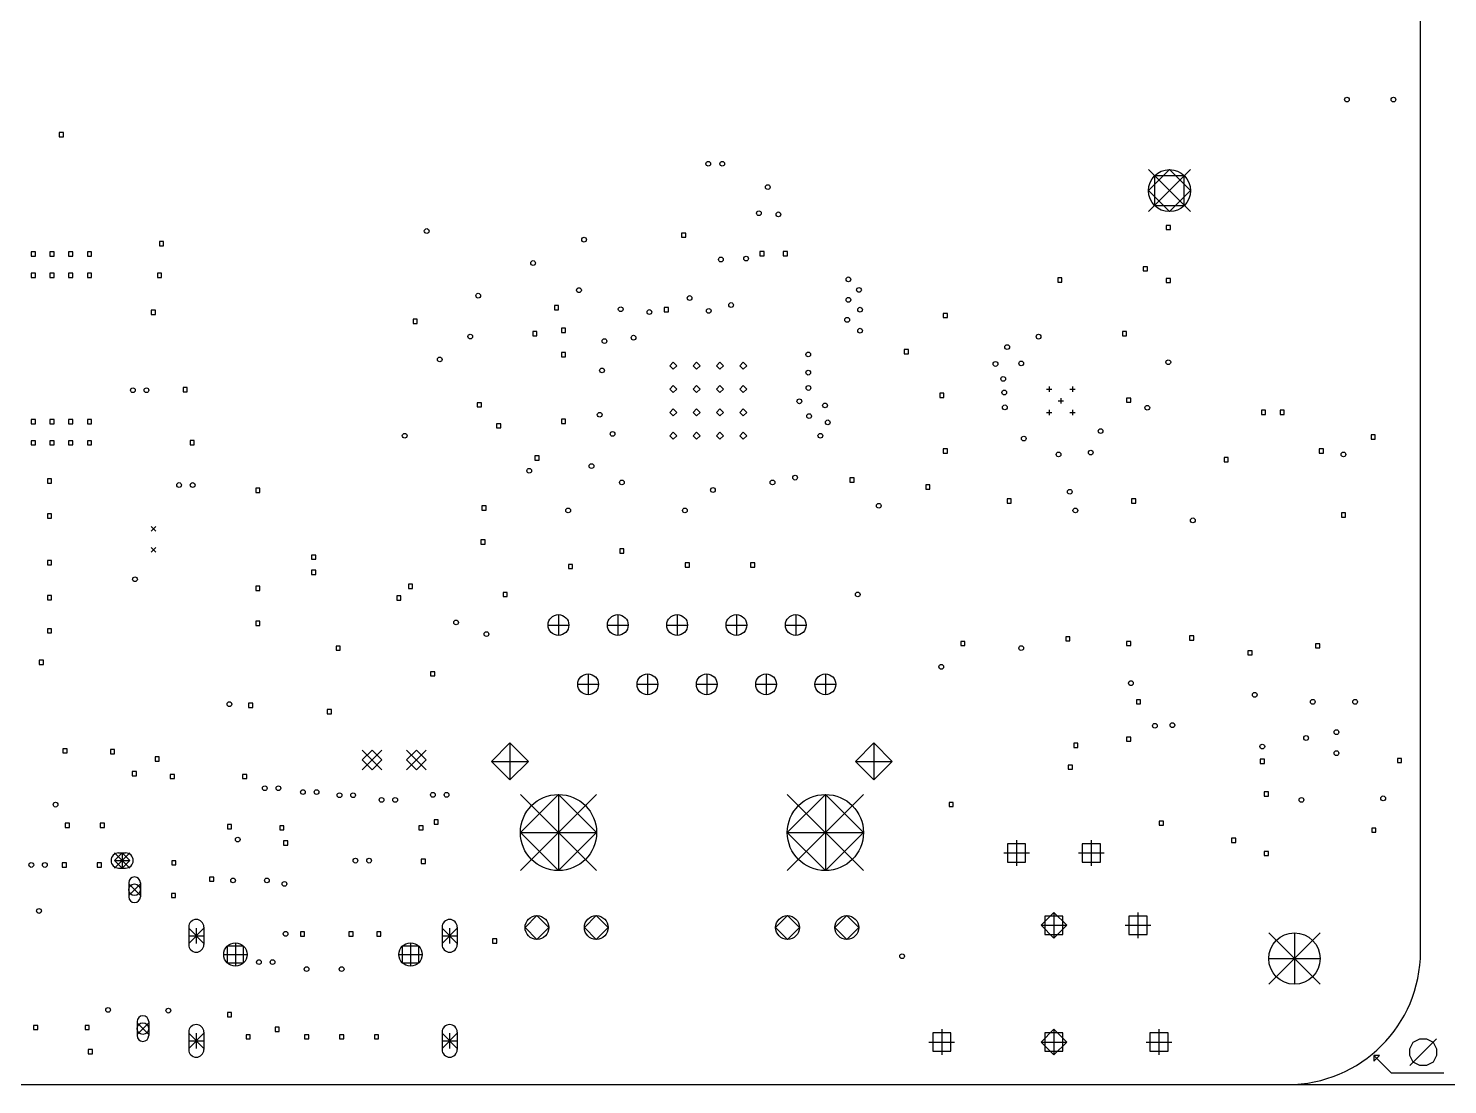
# Model space of a CAD drawing. Extents: x 8 to 330, y -289 to -8.
# Drawn here: x 90.4 to 151.2, y -238.5 to -193.2 of the extents above; entities that cross this region are included whole.
import ezdxf

# ---------------------------------------------------------------- set-up
doc = ezdxf.new("R2010")
doc.units = 0
doc.header["$MEASUREMENT"] = 0
doc.layers.add('BLACK', color=7, linetype='CONTINUOUS')

msp = doc.modelspace()

# ---------------------------------------------------------------- linework, layer by layer
at = {"layer": 'BLACK', "linetype": 'CONTINUOUS'}
for p, q in [((150, -232.8), (150, -64.2)), ((91.7102, -197.708), (91.7102, -197.888)), ((91.8898, -197.708), (91.7102, -197.708)), ((91.7102, -197.888), (91.8898, -197.888)), ((91.8898, -197.888), (91.8898, -197.708)), ((139.25, -199.3), (138.35, -200.2)), ((140.15, -199.3), (138.35, -201.1)), ((138.35, -199.3), (140.15, -201.1)), ((140.15, -200.2), (139.25, -199.3)), ((138.614, -199.564), (138.614, -200.836)), ((139.886, -199.564), (138.614, -199.564)), ((139.886, -200.836), (139.886, -199.564)), ((138.35, -200.2), (139.25, -201.1)), ((139.25, -201.1), (140.15, -200.2)), ((138.614, -200.836), (139.886, -200.836)), ((139.11, -201.69), (139.11, -201.87)), ((139.29, -201.69), (139.11, -201.69)), ((139.29, -201.87), (139.29, -201.69)), ((118.359, -202.018), (118.359, -202.197)), ((118.539, -202.018), (118.359, -202.018)), ((118.359, -202.197), (118.539, -202.197)), ((118.539, -202.197), (118.539, -202.018)), ((139.11, -201.87), (139.29, -201.87)), ((90.5102, -202.827), (90.5102, -203.006)), ((90.6898, -202.827), (90.5102, -202.827)), ((90.6898, -203.006), (90.6898, -202.827)), ((91.3102, -202.827), (91.3102, -203.006)), ((91.4898, -202.827), (91.3102, -202.827)), ((91.4898, -203.006), (91.4898, -202.827)), ((92.1102, -202.827), (92.1102, -203.006)), ((92.2898, -202.827), (92.1102, -202.827)), ((92.2898, -203.006), (92.2898, -202.827)), ((92.9102, -202.827), (92.9102, -203.006)), ((93.0898, -202.827), (92.9102, -202.827)), ((93.0898, -203.006), (93.0898, -202.827)), ((95.9977, -202.385), (95.9977, -202.565)), ((96.1773, -202.385), (95.9977, -202.385)), ((95.9977, -202.565), (96.1773, -202.565)), ((96.1773, -202.565), (96.1773, -202.385)), ((121.71, -202.81), (121.71, -202.99)), ((121.89, -202.81), (121.71, -202.81)), ((121.89, -202.99), (121.89, -202.81)), ((122.71, -202.81), (122.71, -202.99)), ((122.89, -202.81), (122.71, -202.81)), ((122.89, -202.99), (122.89, -202.81)), ((90.5102, -203.006), (90.6898, -203.006)), ((91.3102, -203.006), (91.4898, -203.006)), ((92.1102, -203.006), (92.2898, -203.006)), ((92.9102, -203.006), (93.0898, -203.006)), ((121.71, -202.99), (121.89, -202.99)), ((122.71, -202.99), (122.89, -202.99)), ((138.123, -203.46), (138.123, -203.64)), ((138.302, -203.46), (138.123, -203.46)), ((138.302, -203.64), (138.302, -203.46)), ((90.5102, -203.735), (90.5102, -203.914)), ((90.6898, -203.735), (90.5102, -203.735)), ((90.5102, -203.914), (90.6898, -203.914)), ((90.6898, -203.914), (90.6898, -203.735)), ((91.3102, -203.735), (91.3102, -203.914)), ((91.4898, -203.735), (91.3102, -203.735)), ((91.3102, -203.914), (91.4898, -203.914)), ((91.4898, -203.914), (91.4898, -203.735)), ((92.1102, -203.735), (92.1102, -203.914)), ((92.2898, -203.735), (92.1102, -203.735)), ((92.1102, -203.914), (92.2898, -203.914)), ((92.2898, -203.914), (92.2898, -203.735)), ((92.9102, -203.735), (92.9102, -203.914)), ((93.0898, -203.735), (92.9102, -203.735)), ((92.9102, -203.914), (93.0898, -203.914)), ((93.0898, -203.914), (93.0898, -203.735)), ((95.9112, -203.735), (95.9112, -203.915)), ((96.0908, -203.735), (95.9112, -203.735)), ((95.9112, -203.915), (96.0908, -203.915)), ((96.0908, -203.915), (96.0908, -203.735)), ((134.462, -203.935), (134.462, -204.115)), ((134.641, -203.935), (134.462, -203.935)), ((134.462, -204.115), (134.641, -204.115)), ((134.641, -204.115), (134.641, -203.935)), ((138.123, -203.64), (138.302, -203.64)), ((139.11, -203.96), (139.11, -204.14)), ((139.29, -203.96), (139.11, -203.96)), ((139.11, -204.14), (139.29, -204.14)), ((139.29, -204.14), (139.29, -203.96)), ((95.6452, -205.32), (95.6452, -205.5)), ((95.8248, -205.32), (95.6452, -205.32)), ((95.8248, -205.5), (95.8248, -205.32)), ((112.91, -205.125), (112.91, -205.305)), ((113.09, -205.125), (112.91, -205.125)), ((112.91, -205.305), (113.09, -205.305)), ((113.09, -205.305), (113.09, -205.125)), ((117.61, -205.21), (117.61, -205.39)), ((117.79, -205.21), (117.61, -205.21)), ((117.61, -205.39), (117.79, -205.39)), ((117.79, -205.39), (117.79, -205.21)), ((95.6452, -205.5), (95.8248, -205.5)), ((106.86, -205.71), (106.86, -205.89)), ((107.04, -205.71), (106.86, -205.71)), ((106.86, -205.89), (107.04, -205.89)), ((107.04, -205.89), (107.04, -205.71)), ((129.561, -205.459), (129.561, -205.639)), ((129.741, -205.459), (129.561, -205.459)), ((129.561, -205.639), (129.741, -205.639)), ((129.741, -205.639), (129.741, -205.459)), ((111.985, -206.237), (111.985, -206.417)), ((112.165, -206.237), (111.985, -206.237)), ((111.985, -206.417), (112.165, -206.417)), ((112.165, -206.417), (112.165, -206.237)), ((113.21, -206.095), (113.21, -206.275)), ((113.39, -206.095), (113.21, -206.095)), ((113.21, -206.275), (113.39, -206.275)), ((113.39, -206.275), (113.39, -206.095)), ((137.235, -206.235), (137.235, -206.415)), ((137.415, -206.235), (137.235, -206.235)), ((137.235, -206.415), (137.415, -206.415)), ((137.415, -206.415), (137.415, -206.235)), ((113.21, -207.135), (113.21, -207.315)), ((113.39, -207.135), (113.21, -207.135)), ((113.39, -207.315), (113.39, -207.135)), ((127.895, -207.01), (127.895, -207.19)), ((128.075, -207.01), (127.895, -207.01)), ((127.895, -207.19), (128.075, -207.19)), ((128.075, -207.19), (128.075, -207.01)), ((113.21, -207.315), (113.39, -207.315)), ((118, -207.55), (117.85, -207.7)), ((117.85, -207.7), (118, -207.85)), ((118.15, -207.7), (118, -207.55)), ((118, -207.85), (118.15, -207.7)), ((119, -207.55), (118.85, -207.7)), ((118.85, -207.7), (119, -207.85)), ((119.15, -207.7), (119, -207.55)), ((119, -207.85), (119.15, -207.7)), ((120, -207.55), (119.85, -207.7)), ((119.85, -207.7), (120, -207.85)), ((120.15, -207.7), (120, -207.55)), ((120, -207.85), (120.15, -207.7)), ((121, -207.55), (120.85, -207.7)), ((120.85, -207.7), (121, -207.85)), ((121.15, -207.7), (121, -207.55)), ((121, -207.85), (121.15, -207.7)), ((97.0102, -208.64), (97.0102, -208.82)), ((97.1898, -208.64), (97.0102, -208.64)), ((97.0102, -208.82), (97.1898, -208.82)), ((97.1898, -208.82), (97.1898, -208.64)), ((118, -208.55), (117.85, -208.7)), ((117.85, -208.7), (118, -208.85)), ((118.15, -208.7), (118, -208.55)), ((118, -208.85), (118.15, -208.7)), ((119, -208.55), (118.85, -208.7)), ((118.85, -208.7), (119, -208.85)), ((119.15, -208.7), (119, -208.55)), ((119, -208.85), (119.15, -208.7)), ((120, -208.55), (119.85, -208.7)), ((119.85, -208.7), (120, -208.85)), ((120.15, -208.7), (120, -208.55)), ((120, -208.85), (120.15, -208.7)), ((121, -208.55), (120.85, -208.7)), ((120.85, -208.7), (121, -208.85)), ((121.15, -208.7), (121, -208.55)), ((121, -208.85), (121.15, -208.7)), ((129.41, -208.875), (129.41, -209.055)), ((129.59, -208.875), (129.41, -208.875)), ((129.41, -209.055), (129.59, -209.055)), ((129.59, -209.055), (129.59, -208.875)), ((133.985, -208.7), (134.215, -208.7)), ((134.1, -208.585), (134.1, -208.815)), ((134.985, -208.7), (135.215, -208.7)), ((135.1, -208.585), (135.1, -208.815)), ((109.61, -209.285), (109.61, -209.465)), ((109.79, -209.285), (109.61, -209.285)), ((109.61, -209.465), (109.79, -209.465)), ((109.79, -209.465), (109.79, -209.285)), ((118, -209.55), (117.85, -209.7)), ((118.15, -209.7), (118, -209.55)), ((119, -209.55), (118.85, -209.7)), ((119.15, -209.7), (119, -209.55)), ((120, -209.55), (119.85, -209.7)), ((120.15, -209.7), (120, -209.55)), ((121, -209.55), (120.85, -209.7)), ((121.15, -209.7), (121, -209.55)), ((134.1, -209.585), (134.1, -209.815)), ((134.485, -209.2), (134.715, -209.2)), ((134.6, -209.085), (134.6, -209.315)), ((135.1, -209.585), (135.1, -209.815)), ((137.41, -209.085), (137.41, -209.265)), ((137.59, -209.085), (137.41, -209.085)), ((137.41, -209.265), (137.59, -209.265)), ((137.59, -209.265), (137.59, -209.085)), ((143.185, -209.61), (143.185, -209.79)), ((143.365, -209.61), (143.185, -209.61)), ((143.365, -209.79), (143.365, -209.61)), ((143.985, -209.61), (143.985, -209.79)), ((144.165, -209.61), (143.985, -209.61)), ((144.165, -209.79), (144.165, -209.61)), ((90.5102, -210.006), (90.5102, -210.185)), ((90.6898, -210.006), (90.5102, -210.006)), ((90.5102, -210.185), (90.6898, -210.185)), ((90.6898, -210.185), (90.6898, -210.006)), ((91.3102, -210.006), (91.3102, -210.185)), ((91.4898, -210.006), (91.3102, -210.006)), ((91.3102, -210.185), (91.4898, -210.185)), ((91.4898, -210.185), (91.4898, -210.006)), ((92.1102, -210.006), (92.1102, -210.185)), ((92.2898, -210.006), (92.1102, -210.006)), ((92.1102, -210.185), (92.2898, -210.185)), ((92.2898, -210.185), (92.2898, -210.006)), ((92.9102, -210.006), (92.9102, -210.185)), ((93.0898, -210.006), (92.9102, -210.006)), ((92.9102, -210.185), (93.0898, -210.185)), ((93.0898, -210.185), (93.0898, -210.006)), ((110.435, -210.183), (110.435, -210.363)), ((110.615, -210.183), (110.435, -210.183)), ((110.615, -210.363), (110.615, -210.183)), ((113.21, -209.995), (113.21, -210.175)), ((113.39, -209.995), (113.21, -209.995)), ((113.21, -210.175), (113.39, -210.175)), ((113.39, -210.175), (113.39, -209.995)), ((117.85, -209.7), (118, -209.85)), ((118, -209.85), (118.15, -209.7)), ((118.85, -209.7), (119, -209.85)), ((119, -209.85), (119.15, -209.7)), ((119.85, -209.7), (120, -209.85)), ((120, -209.85), (120.15, -209.7)), ((120.85, -209.7), (121, -209.85)), ((121, -209.85), (121.15, -209.7)), ((133.985, -209.7), (134.215, -209.7)), ((134.985, -209.7), (135.215, -209.7)), ((143.185, -209.79), (143.365, -209.79)), ((143.985, -209.79), (144.165, -209.79)), ((110.435, -210.363), (110.615, -210.363)), ((118, -210.55), (117.85, -210.7)), ((117.85, -210.7), (118, -210.85)), ((118.15, -210.7), (118, -210.55)), ((118, -210.85), (118.15, -210.7)), ((119, -210.55), (118.85, -210.7)), ((118.85, -210.7), (119, -210.85)), ((119.15, -210.7), (119, -210.55)), ((119, -210.85), (119.15, -210.7)), ((120, -210.55), (119.85, -210.7)), ((119.85, -210.7), (120, -210.85)), ((120.15, -210.7), (120, -210.55)), ((120, -210.85), (120.15, -210.7)), ((121, -210.55), (120.85, -210.7)), ((120.85, -210.7), (121, -210.85)), ((121.15, -210.7), (121, -210.55)), ((121, -210.85), (121.15, -210.7)), ((147.88, -210.66), (147.88, -210.84)), ((148.06, -210.66), (147.88, -210.66)), ((147.88, -210.84), (148.06, -210.84)), ((148.06, -210.84), (148.06, -210.66)), ((90.5102, -210.914), (90.5102, -211.093)), ((90.6898, -210.914), (90.5102, -210.914)), ((90.5102, -211.093), (90.6898, -211.093)), ((90.6898, -211.093), (90.6898, -210.914)), ((91.3102, -210.914), (91.3102, -211.093)), ((91.4898, -210.914), (91.3102, -210.914)), ((91.3102, -211.093), (91.4898, -211.093)), ((91.4898, -211.093), (91.4898, -210.914)), ((92.1102, -210.914), (92.1102, -211.093)), ((92.2898, -210.914), (92.1102, -210.914)), ((92.1102, -211.093), (92.2898, -211.093)), ((92.2898, -211.093), (92.2898, -210.914)), ((92.9102, -210.914), (92.9102, -211.093)), ((93.0898, -210.914), (92.9102, -210.914)), ((92.9102, -211.093), (93.0898, -211.093)), ((93.0898, -211.093), (93.0898, -210.914)), ((97.3102, -210.91), (97.3102, -211.09)), ((97.4898, -210.91), (97.3102, -210.91)), ((97.3102, -211.09), (97.4898, -211.09)), ((97.4898, -211.09), (97.4898, -210.91)), ((129.56, -211.26), (129.56, -211.44)), ((129.74, -211.26), (129.56, -211.26)), ((129.56, -211.44), (129.74, -211.44)), ((129.74, -211.44), (129.74, -211.26)), ((145.66, -211.26), (145.66, -211.44)), ((145.84, -211.26), (145.66, -211.26)), ((145.66, -211.44), (145.84, -211.44)), ((145.84, -211.44), (145.84, -211.26)), ((112.075, -211.56), (112.075, -211.74)), ((112.255, -211.56), (112.075, -211.56)), ((112.075, -211.74), (112.255, -211.74)), ((112.255, -211.74), (112.255, -211.56)), ((141.586, -211.635), (141.586, -211.815)), ((141.765, -211.635), (141.586, -211.635)), ((141.586, -211.815), (141.765, -211.815)), ((141.765, -211.815), (141.765, -211.635)), ((91.2002, -212.545), (91.2002, -212.725)), ((91.3798, -212.545), (91.2002, -212.545)), ((91.3798, -212.725), (91.3798, -212.545)), ((125.562, -212.51), (125.562, -212.69)), ((125.741, -212.51), (125.562, -212.51)), ((125.562, -212.69), (125.741, -212.69)), ((125.741, -212.69), (125.741, -212.51)), ((91.2002, -212.725), (91.3798, -212.725)), ((100.12, -212.945), (100.12, -213.125)), ((100.3, -212.945), (100.12, -212.945)), ((100.12, -213.125), (100.3, -213.125)), ((100.3, -213.125), (100.3, -212.945)), ((128.81, -212.81), (128.81, -212.99)), ((128.99, -212.81), (128.81, -212.81)), ((128.81, -212.99), (128.99, -212.99)), ((128.99, -212.99), (128.99, -212.81)), ((109.81, -213.71), (109.81, -213.89)), ((109.99, -213.71), (109.81, -213.71)), ((109.81, -213.89), (109.99, -213.89)), ((109.99, -213.89), (109.99, -213.71)), ((132.295, -213.41), (132.295, -213.59)), ((132.475, -213.41), (132.295, -213.41)), ((132.295, -213.59), (132.475, -213.59)), ((132.475, -213.59), (132.475, -213.41)), ((137.625, -213.41), (137.625, -213.59)), ((137.805, -213.41), (137.625, -213.41)), ((137.625, -213.59), (137.805, -213.59)), ((137.805, -213.59), (137.805, -213.41)), ((91.2002, -214.045), (91.2002, -214.225)), ((91.3798, -214.045), (91.2002, -214.045)), ((91.2002, -214.225), (91.3798, -214.225)), ((91.3798, -214.225), (91.3798, -214.045)), ((146.61, -214.01), (146.61, -214.19)), ((146.79, -214.01), (146.61, -214.01)), ((146.61, -214.19), (146.79, -214.19)), ((146.79, -214.19), (146.79, -214.01)), ((95.85, -214.585), (95.65, -214.785)), ((95.65, -214.585), (95.85, -214.785)), ((95.85, -215.485), (95.65, -215.685)), ((95.65, -215.485), (95.85, -215.685)), ((109.76, -215.16), (109.76, -215.34)), ((109.94, -215.16), (109.76, -215.16)), ((109.76, -215.34), (109.94, -215.34)), ((109.94, -215.34), (109.94, -215.16)), ((115.71, -215.545), (115.71, -215.725)), ((115.89, -215.545), (115.71, -215.545)), ((115.71, -215.725), (115.89, -215.725)), ((115.89, -215.725), (115.89, -215.545)), ((91.2022, -216.045), (91.2022, -216.225)), ((91.3818, -216.045), (91.2022, -216.045)), ((91.2022, -216.225), (91.3818, -216.225)), ((91.3818, -216.225), (91.3818, -216.045)), ((102.51, -215.81), (102.51, -215.99)), ((102.69, -215.81), (102.51, -215.81)), ((102.51, -215.99), (102.69, -215.99)), ((102.69, -215.99), (102.69, -215.81)), ((113.51, -216.21), (113.51, -216.39)), ((113.69, -216.21), (113.51, -216.21)), ((113.69, -216.39), (113.69, -216.21)), ((118.51, -216.145), (118.51, -216.325)), ((118.69, -216.145), (118.51, -216.145)), ((118.51, -216.325), (118.69, -216.325)), ((118.69, -216.325), (118.69, -216.145)), ((121.31, -216.145), (121.31, -216.325)), ((121.49, -216.145), (121.31, -216.145)), ((121.31, -216.325), (121.49, -216.325)), ((121.49, -216.325), (121.49, -216.145)), ((102.51, -216.46), (102.51, -216.64)), ((102.69, -216.46), (102.51, -216.46)), ((102.51, -216.64), (102.69, -216.64)), ((102.69, -216.64), (102.69, -216.46)), ((113.51, -216.39), (113.69, -216.39)), ((91.2002, -217.545), (91.2002, -217.725)), ((91.3798, -217.545), (91.2002, -217.545)), ((91.3798, -217.725), (91.3798, -217.545)), ((100.12, -217.145), (100.12, -217.325)), ((100.3, -217.145), (100.12, -217.145)), ((100.12, -217.325), (100.3, -217.325)), ((100.3, -217.325), (100.3, -217.145)), ((106.16, -217.56), (106.16, -217.74)), ((106.34, -217.56), (106.16, -217.56)), ((106.34, -217.74), (106.34, -217.56)), ((106.66, -217.06), (106.66, -217.24)), ((106.84, -217.06), (106.66, -217.06)), ((106.66, -217.24), (106.84, -217.24)), ((106.84, -217.24), (106.84, -217.06)), ((110.71, -217.41), (110.71, -217.59)), ((110.89, -217.41), (110.71, -217.41)), ((110.89, -217.59), (110.89, -217.41)), ((91.2002, -217.725), (91.3798, -217.725)), ((106.16, -217.74), (106.34, -217.74)), ((110.71, -217.59), (110.89, -217.59)), ((100.12, -218.645), (100.12, -218.825)), ((100.3, -218.645), (100.12, -218.645)), ((100.3, -218.825), (100.3, -218.645)), ((113.085, -218.365), (113.085, -219.255)), ((115.625, -218.365), (115.625, -219.255)), ((118.165, -218.365), (118.165, -219.255)), ((120.705, -218.365), (120.705, -219.255)), ((123.245, -218.365), (123.245, -219.255)), ((91.2002, -218.97), (91.2002, -219.15)), ((91.3798, -218.97), (91.2002, -218.97)), ((91.2002, -219.15), (91.3798, -219.15)), ((91.3798, -219.15), (91.3798, -218.97)), ((100.12, -218.825), (100.3, -218.825)), ((112.64, -218.81), (113.53, -218.81)), ((115.18, -218.81), (116.07, -218.81)), ((117.72, -218.81), (118.61, -218.81)), ((120.26, -218.81), (121.15, -218.81)), ((122.8, -218.81), (123.69, -218.81)), ((134.81, -219.31), (134.81, -219.49)), ((134.99, -219.31), (134.81, -219.31)), ((134.99, -219.49), (134.99, -219.31)), ((140.112, -219.278), (140.112, -219.458)), ((140.292, -219.278), (140.112, -219.278)), ((140.292, -219.458), (140.292, -219.278)), ((103.56, -219.71), (103.56, -219.89)), ((103.74, -219.71), (103.56, -219.71)), ((103.56, -219.89), (103.74, -219.89)), ((103.74, -219.89), (103.74, -219.71)), ((130.31, -219.51), (130.31, -219.69)), ((130.49, -219.51), (130.31, -219.51)), ((130.31, -219.69), (130.49, -219.69)), ((130.49, -219.69), (130.49, -219.51)), ((134.81, -219.49), (134.99, -219.49)), ((137.41, -219.51), (137.41, -219.69)), ((137.59, -219.51), (137.41, -219.51)), ((137.41, -219.69), (137.59, -219.69)), ((137.59, -219.69), (137.59, -219.51)), ((140.112, -219.458), (140.292, -219.458)), ((142.61, -219.91), (142.61, -220.09)), ((142.79, -219.91), (142.61, -219.91)), ((142.79, -220.09), (142.79, -219.91)), ((145.51, -219.61), (145.51, -219.79)), ((145.69, -219.61), (145.51, -219.61)), ((145.51, -219.79), (145.69, -219.79)), ((145.69, -219.79), (145.69, -219.61)), ((90.8477, -220.32), (90.8477, -220.5)), ((91.0273, -220.32), (90.8477, -220.32)), ((90.8477, -220.5), (91.0273, -220.5)), ((91.0273, -220.5), (91.0273, -220.32)), ((142.61, -220.09), (142.79, -220.09)), ((107.61, -220.81), (107.61, -220.99)), ((107.79, -220.81), (107.61, -220.81)), ((107.61, -220.99), (107.79, -220.99)), ((107.79, -220.99), (107.79, -220.81)), ((114.355, -220.905), (114.355, -221.795)), ((116.895, -220.905), (116.895, -221.795)), ((119.435, -220.905), (119.435, -221.795)), ((121.975, -220.905), (121.975, -221.795)), ((124.515, -220.905), (124.515, -221.795)), ((113.91, -221.35), (114.8, -221.35)), ((116.45, -221.35), (117.34, -221.35)), ((118.99, -221.35), (119.88, -221.35)), ((121.53, -221.35), (122.42, -221.35)), ((124.07, -221.35), (124.96, -221.35)), ((99.8102, -222.16), (99.8102, -222.34)), ((99.9898, -222.16), (99.8102, -222.16)), ((99.8102, -222.34), (99.9898, -222.34)), ((99.9898, -222.34), (99.9898, -222.16)), ((103.18, -222.435), (103.18, -222.615)), ((103.36, -222.435), (103.18, -222.435)), ((103.36, -222.615), (103.36, -222.435)), ((137.835, -222.01), (137.835, -222.19)), ((138.015, -222.01), (137.835, -222.01)), ((137.835, -222.19), (138.015, -222.19)), ((138.015, -222.19), (138.015, -222.01)), ((103.18, -222.615), (103.36, -222.615)), ((137.41, -223.61), (137.41, -223.79)), ((137.59, -223.61), (137.41, -223.61)), ((137.59, -223.79), (137.59, -223.61)), ((91.8602, -224.11), (91.8602, -224.29)), ((92.0398, -224.11), (91.8602, -224.11)), ((92.0398, -224.29), (92.0398, -224.11)), ((93.8962, -224.149), (93.8962, -224.329)), ((94.0758, -224.149), (93.8962, -224.149)), ((94.0758, -224.329), (94.0758, -224.149)), ((105.1, -224.166), (104.675, -224.591)), ((105.525, -224.166), (104.675, -225.016)), ((104.675, -224.166), (105.525, -225.016)), ((105.525, -224.591), (105.1, -224.166)), ((107, -224.166), (106.575, -224.591)), ((107.425, -224.166), (106.575, -225.016)), ((106.575, -224.166), (107.425, -225.016)), ((107.425, -224.591), (107, -224.166)), ((111.005, -223.86), (110.215, -224.65)), ((111.795, -224.65), (111.005, -223.86)), ((111.005, -223.86), (111.005, -225.44)), ((126.59, -223.86), (125.8, -224.65)), ((127.38, -224.65), (126.59, -223.86)), ((126.59, -223.86), (126.59, -225.44)), ((135.15, -223.87), (135.15, -224.05)), ((135.33, -223.87), (135.15, -223.87)), ((135.15, -224.05), (135.33, -224.05)), ((135.33, -224.05), (135.33, -223.87)), ((137.41, -223.79), (137.59, -223.79)), ((91.8602, -224.29), (92.0398, -224.29)), ((93.8962, -224.329), (94.0758, -224.329)), ((95.8102, -224.46), (95.8102, -224.64)), ((95.9898, -224.46), (95.8102, -224.46)), ((95.8102, -224.64), (95.9898, -224.64)), ((95.9898, -224.64), (95.9898, -224.46)), ((104.675, -224.591), (105.1, -225.016)), ((105.1, -225.016), (105.525, -224.591)), ((106.575, -224.591), (107, -225.016)), ((107, -225.016), (107.425, -224.591)), ((110.215, -224.65), (111.005, -225.44)), ((110.215, -224.65), (111.795, -224.65)), ((111.005, -225.44), (111.795, -224.65)), ((125.8, -224.65), (126.59, -225.44)), ((125.8, -224.65), (127.38, -224.65)), ((126.59, -225.44), (127.38, -224.65)), ((134.91, -224.81), (134.91, -224.99)), ((135.09, -224.81), (134.91, -224.81)), ((135.09, -224.99), (135.09, -224.81)), ((143.135, -224.555), (143.135, -224.735)), ((143.315, -224.555), (143.135, -224.555)), ((143.135, -224.735), (143.315, -224.735)), ((143.315, -224.735), (143.315, -224.555)), ((149.01, -224.525), (149.01, -224.705)), ((149.19, -224.525), (149.01, -224.525)), ((149.01, -224.705), (149.19, -224.705)), ((149.19, -224.705), (149.19, -224.525)), ((94.8352, -225.085), (94.8352, -225.265)), ((95.0148, -225.085), (94.8352, -225.085)), ((94.8352, -225.265), (95.0148, -225.265)), ((95.0148, -225.265), (95.0148, -225.085)), ((96.4602, -225.21), (96.4602, -225.39)), ((96.6398, -225.21), (96.4602, -225.21)), ((96.4602, -225.39), (96.6398, -225.39)), ((96.6398, -225.39), (96.6398, -225.21)), ((99.5602, -225.21), (99.5602, -225.39)), ((99.7398, -225.21), (99.5602, -225.21)), ((99.5602, -225.39), (99.7398, -225.39)), ((99.7398, -225.39), (99.7398, -225.21)), ((134.91, -224.99), (135.09, -224.99)), ((113.085, -226.07), (111.455, -227.7)), ((114.715, -226.07), (111.455, -229.33)), ((111.455, -226.07), (114.715, -229.33)), ((114.715, -227.7), (113.085, -226.07)), ((113.085, -226.07), (113.085, -229.33)), ((124.515, -226.07), (122.885, -227.7)), ((126.145, -226.07), (122.885, -229.33)), ((122.885, -226.07), (126.145, -229.33)), ((126.145, -227.7), (124.515, -226.07)), ((124.515, -226.07), (124.515, -229.33)), ((143.31, -225.96), (143.31, -226.14)), ((143.49, -225.96), (143.31, -225.96)), ((143.49, -226.14), (143.49, -225.96)), ((129.81, -226.41), (129.81, -226.59)), ((129.99, -226.41), (129.81, -226.41)), ((129.81, -226.59), (129.99, -226.59)), ((129.99, -226.59), (129.99, -226.41)), ((143.31, -226.14), (143.49, -226.14)), ((107.76, -227.16), (107.76, -227.34)), ((107.94, -227.16), (107.76, -227.16)), ((107.94, -227.34), (107.94, -227.16)), ((138.81, -227.21), (138.81, -227.39)), ((138.99, -227.21), (138.81, -227.21)), ((138.99, -227.39), (138.99, -227.21)), ((91.9602, -227.3), (91.9602, -227.48)), ((92.1398, -227.3), (91.9602, -227.3)), ((91.9602, -227.48), (92.1398, -227.48)), ((92.1398, -227.48), (92.1398, -227.3)), ((93.4602, -227.3), (93.4602, -227.48)), ((93.6398, -227.3), (93.4602, -227.3)), ((93.4602, -227.48), (93.6398, -227.48)), ((93.6398, -227.48), (93.6398, -227.3)), ((98.9102, -227.36), (98.9102, -227.54)), ((99.0898, -227.36), (98.9102, -227.36)), ((98.9102, -227.54), (99.0898, -227.54)), ((99.0898, -227.54), (99.0898, -227.36)), ((101.15, -227.41), (101.15, -227.59)), ((101.33, -227.41), (101.15, -227.41)), ((101.15, -227.59), (101.33, -227.59)), ((101.33, -227.59), (101.33, -227.41)), ((107.11, -227.41), (107.11, -227.59)), ((107.29, -227.41), (107.11, -227.41)), ((107.11, -227.59), (107.29, -227.59)), ((107.29, -227.59), (107.29, -227.41)), ((107.76, -227.34), (107.94, -227.34)), ((111.455, -227.7), (113.085, -229.33)), ((111.455, -227.7), (114.715, -227.7)), ((113.085, -229.33), (114.715, -227.7)), ((122.885, -227.7), (124.515, -229.33)), ((122.885, -227.7), (126.145, -227.7)), ((124.515, -229.33), (126.145, -227.7)), ((138.81, -227.39), (138.99, -227.39)), ((147.91, -227.51), (147.91, -227.69)), ((148.09, -227.51), (147.91, -227.51)), ((147.91, -227.69), (148.09, -227.69)), ((148.09, -227.69), (148.09, -227.51)), ((101.31, -228.06), (101.31, -228.24)), ((101.49, -228.06), (101.31, -228.06)), ((101.31, -228.24), (101.49, -228.24)), ((101.49, -228.24), (101.49, -228.06)), ((132.311, -228.186), (132.311, -228.964)), ((133.089, -228.186), (132.311, -228.186)), ((132.7, -228.025), (132.7, -229.125)), ((133.089, -228.964), (133.089, -228.186)), ((135.511, -228.186), (135.511, -228.964)), ((136.289, -228.186), (135.511, -228.186)), ((135.9, -228.025), (135.9, -229.125)), ((136.289, -228.964), (136.289, -228.186)), ((141.91, -227.945), (141.91, -228.125)), ((142.09, -227.945), (141.91, -227.945)), ((141.91, -228.125), (142.09, -228.125)), ((142.09, -228.125), (142.09, -227.945)), ((143.31, -228.51), (143.31, -228.69)), ((143.49, -228.51), (143.31, -228.51)), ((143.49, -228.69), (143.49, -228.51)), ((91.8352, -229), (91.8352, -229.18)), ((92.0148, -229), (91.8352, -229)), ((92.0148, -229.18), (92.0148, -229)), ((93.3352, -229), (93.3352, -229.18)), ((93.5148, -229), (93.3352, -229)), ((93.5148, -229.18), (93.5148, -229)), ((94.4, -228.575), (94.075, -228.9)), ((94.725, -228.575), (94.075, -229.225)), ((94.075, -228.575), (94.725, -229.225)), ((94.075, -228.9), (94.4, -229.225)), ((94.075, -228.9), (94.725, -228.9)), ((94.25, -228.575), (94.55, -228.575)), ((94.725, -228.9), (94.4, -228.575)), ((94.4, -228.575), (94.4, -229.225)), ((94.4, -229.225), (94.725, -228.9)), ((96.5227, -228.91), (96.5227, -229.09)), ((96.7023, -228.91), (96.5227, -228.91)), ((96.5227, -229.09), (96.7023, -229.09)), ((96.7023, -229.09), (96.7023, -228.91)), ((107.21, -228.84), (107.21, -229.02)), ((107.39, -228.84), (107.21, -228.84)), ((107.21, -229.02), (107.39, -229.02)), ((107.39, -229.02), (107.39, -228.84)), ((132.15, -228.575), (133.25, -228.575)), ((132.311, -228.964), (133.089, -228.964)), ((135.35, -228.575), (136.45, -228.575)), ((135.511, -228.964), (136.289, -228.964)), ((143.31, -228.69), (143.49, -228.69)), ((91.8352, -229.18), (92.0148, -229.18)), ((93.3352, -229.18), (93.5148, -229.18)), ((94.25, -229.225), (94.55, -229.225)), ((98.1427, -229.608), (98.1427, -229.788)), ((98.3223, -229.608), (98.1427, -229.608)), ((98.3223, -229.788), (98.3223, -229.608)), ((94.68, -229.85), (94.68, -230.45)), ((95.18, -229.9), (94.68, -230.4)), ((94.68, -229.9), (95.18, -230.4)), ((95.18, -229.85), (95.18, -230.45)), ((96.5102, -230.31), (96.5102, -230.49)), ((96.6898, -230.31), (96.5102, -230.31)), ((96.6898, -230.49), (96.6898, -230.31)), ((98.1427, -229.788), (98.3223, -229.788)), ((96.5102, -230.49), (96.6898, -230.49)), ((112.165, -231.26), (111.655, -231.77)), ((112.675, -231.77), (112.165, -231.26)), ((114.705, -231.26), (114.195, -231.77)), ((115.215, -231.77), (114.705, -231.26)), ((122.895, -231.26), (122.385, -231.77)), ((123.405, -231.77), (122.895, -231.26)), ((125.435, -231.26), (124.925, -231.77)), ((125.945, -231.77), (125.435, -231.26)), ((134.3, -231.125), (133.75, -231.675)), ((133.911, -231.286), (133.911, -232.064)), ((134.689, -231.286), (133.911, -231.286)), ((134.85, -231.675), (134.3, -231.125)), ((134.3, -231.125), (134.3, -232.225)), ((134.689, -232.064), (134.689, -231.286)), ((137.511, -231.286), (137.511, -232.064)), ((138.289, -231.286), (137.511, -231.286)), ((137.9, -231.125), (137.9, -232.225)), ((138.289, -232.064), (138.289, -231.286)), ((97.25, -231.75), (97.25, -232.5)), ((97.9, -231.8), (97.25, -232.45)), ((97.25, -231.8), (97.9, -232.45)), ((97.25, -232.125), (97.9, -232.125)), ((97.575, -231.8), (97.575, -232.45)), ((97.9, -231.75), (97.9, -232.5)), ((102.035, -231.96), (102.035, -232.14)), ((102.214, -231.96), (102.035, -231.96)), ((102.035, -232.14), (102.214, -232.14)), ((102.214, -232.14), (102.214, -231.96)), ((104.11, -231.96), (104.11, -232.14)), ((104.29, -231.96), (104.11, -231.96)), ((104.11, -232.14), (104.29, -232.14)), ((104.29, -232.14), (104.29, -231.96)), ((105.304, -231.954), (105.304, -232.134)), ((105.484, -231.954), (105.304, -231.954)), ((105.304, -232.134), (105.484, -232.134)), ((105.484, -232.134), (105.484, -231.954)), ((108.1, -231.75), (108.1, -232.5)), ((108.75, -231.8), (108.1, -232.45)), ((108.1, -231.8), (108.75, -232.45)), ((108.1, -232.125), (108.75, -232.125)), ((108.425, -231.8), (108.425, -232.45)), ((108.75, -231.75), (108.75, -232.5)), ((111.655, -231.77), (112.165, -232.28)), ((112.165, -232.28), (112.675, -231.77)), ((114.195, -231.77), (114.705, -232.28)), ((114.705, -232.28), (115.215, -231.77)), ((122.385, -231.77), (122.895, -232.28)), ((122.895, -232.28), (123.405, -231.77)), ((124.925, -231.77), (125.435, -232.28)), ((125.435, -232.28), (125.945, -231.77)), ((133.75, -231.675), (134.3, -232.225)), ((133.75, -231.675), (134.85, -231.675)), ((133.911, -232.064), (134.689, -232.064)), ((134.3, -232.225), (134.85, -231.675)), ((137.35, -231.675), (138.45, -231.675)), ((137.511, -232.064), (138.289, -232.064)), ((145.7, -232), (143.5, -234.2)), ((143.5, -232), (145.7, -234.2)), ((144.6, -232), (144.6, -234.2)), ((98.8964, -232.571), (98.8964, -233.279)), ((99.6036, -232.571), (98.8964, -232.571)), ((99.25, -232.425), (99.25, -233.425)), ((99.6036, -233.279), (99.6036, -232.571)), ((106.396, -232.571), (106.396, -233.279)), ((107.104, -232.571), (106.396, -232.571)), ((106.75, -232.425), (106.75, -233.425)), ((107.104, -233.279), (107.104, -232.571)), ((110.26, -232.26), (110.26, -232.44)), ((110.44, -232.26), (110.26, -232.26)), ((110.26, -232.44), (110.44, -232.44)), ((110.44, -232.44), (110.44, -232.26)), ((98.75, -232.925), (99.75, -232.925)), ((98.8964, -233.279), (99.6036, -233.279)), ((106.25, -232.925), (107.25, -232.925)), ((106.396, -233.279), (107.104, -233.279)), ((143.5, -233.1), (145.7, -233.1)), ((95.04, -235.8), (95.04, -236.4)), ((95.54, -235.8), (95.54, -236.4)), ((98.9102, -235.41), (98.9102, -235.59)), ((99.0898, -235.41), (98.9102, -235.41)), ((98.9102, -235.59), (99.0898, -235.59)), ((99.0898, -235.59), (99.0898, -235.41)), ((90.6102, -235.96), (90.6102, -236.14)), ((90.7898, -235.96), (90.6102, -235.96)), ((90.6102, -236.14), (90.7898, -236.14)), ((90.7898, -236.14), (90.7898, -235.96)), ((92.8102, -235.96), (92.8102, -236.14)), ((92.9898, -235.96), (92.8102, -235.96)), ((92.8102, -236.14), (92.9898, -236.14)), ((92.9898, -236.14), (92.9898, -235.96)), ((95.54, -235.85), (95.04, -236.35)), ((95.04, -235.85), (95.54, -236.35)), ((97.25, -236.25), (97.25, -237)), ((97.9, -236.3), (97.25, -236.95)), ((97.25, -236.3), (97.9, -236.95)), ((97.575, -236.3), (97.575, -236.95)), ((97.9, -236.25), (97.9, -237)), ((99.7102, -236.36), (99.7102, -236.54)), ((99.8898, -236.36), (99.7102, -236.36)), ((99.8898, -236.54), (99.8898, -236.36)), ((100.95, -236.045), (100.95, -236.225)), ((101.13, -236.045), (100.95, -236.045)), ((100.95, -236.225), (101.13, -236.225)), ((101.13, -236.225), (101.13, -236.045)), ((102.21, -236.36), (102.21, -236.54)), ((102.39, -236.36), (102.21, -236.36)), ((102.39, -236.54), (102.39, -236.36)), ((103.71, -236.36), (103.71, -236.54)), ((103.89, -236.36), (103.71, -236.36)), ((103.89, -236.54), (103.89, -236.36)), ((105.2, -236.36), (105.2, -236.54)), ((105.38, -236.36), (105.2, -236.36)), ((105.38, -236.54), (105.38, -236.36)), ((108.1, -236.25), (108.1, -237)), ((108.75, -236.3), (108.1, -236.95)), ((108.1, -236.3), (108.75, -236.95)), ((108.425, -236.3), (108.425, -236.95)), ((108.75, -236.25), (108.75, -237)), ((129.111, -236.286), (129.111, -237.064)), ((129.889, -236.286), (129.111, -236.286)), ((129.5, -236.125), (129.5, -237.225)), ((129.889, -237.064), (129.889, -236.286)), ((134.3, -236.125), (133.75, -236.675)), ((133.911, -236.286), (133.911, -237.064)), ((134.689, -236.286), (133.911, -236.286)), ((134.85, -236.675), (134.3, -236.125)), ((134.3, -236.125), (134.3, -237.225)), ((134.689, -237.064), (134.689, -236.286)), ((138.411, -236.286), (138.411, -237.064)), ((139.189, -236.286), (138.411, -236.286)), ((138.8, -236.125), (138.8, -237.225)), ((139.189, -237.064), (139.189, -236.286)), ((92.9452, -236.995), (92.9452, -237.175)), ((93.1248, -236.995), (92.9452, -236.995)), ((93.1248, -237.175), (93.1248, -236.995)), ((97.25, -236.625), (97.9, -236.625)), ((99.7102, -236.54), (99.8898, -236.54)), ((102.21, -236.54), (102.39, -236.54)), ((103.71, -236.54), (103.89, -236.54)), ((105.2, -236.54), (105.38, -236.54)), ((108.1, -236.625), (108.75, -236.625)), ((128.95, -236.675), (130.05, -236.675)), ((133.75, -236.675), (134.3, -237.225)), ((133.75, -236.675), (134.85, -236.675)), ((134.3, -237.225), (134.85, -236.675)), ((138.25, -236.675), (139.35, -236.675)), ((150.679, -236.536), (149.536, -237.679)), ((149.536, -236.964), (149.679, -236.679)), ((149.536, -237.25), (149.536, -236.964)), ((149.679, -236.679), (149.964, -236.536)), ((149.964, -236.536), (150.25, -236.536)), ((150.25, -236.536), (150.536, -236.679)), ((150.536, -236.679), (150.679, -236.964)), ((150.679, -236.964), (150.679, -237.25)), ((92.9452, -237.175), (93.1248, -237.175)), ((129.111, -237.064), (129.889, -237.064)), ((133.911, -237.064), (134.689, -237.064)), ((138.411, -237.064), (139.189, -237.064)), ((148, -237.25), (148, -237.5)), ((148.25, -237.25), (148, -237.25)), ((148, -237.25), (148.75, -238)), ((148, -237.5), (148.25, -237.25)), ((149.679, -237.536), (149.536, -237.25)), ((149.964, -237.679), (149.679, -237.536)), ((150.536, -237.536), (150.25, -237.679)), ((150.679, -237.25), (150.536, -237.536)), ((148.75, -238), (151, -238)), ((150.25, -237.679), (149.964, -237.679)), ((65.7, -238.5), (144.3, -238.5)), ((144.3, -238.5), (166.586, -238.5))]:
    msp.add_line(p, q, dxfattribs=at)
at = {"layer": 'BLACK'}
for centre, radius in [((146.85, -196.3), 0.1016), ((148.84, -196.3), 0.1016), ((119.5, -199.05), 0.1016), ((120.1, -199.05), 0.1016), ((139.25, -200.2), 0.9), ((122.049, -200.049), 0.1016), ((121.666, -201.168), 0.1016), ((122.502, -201.216), 0.1016), ((107.442, -201.93), 0.1016), ((114.18, -202.3), 0.1016), ((112, -203.3), 0.1016), ((120.04, -203.15), 0.1016), ((121.12, -203.112), 0.1016), ((125.5, -204), 0.1016), ((109.65, -204.7), 0.1016), ((113.963, -204.463), 0.1016), ((118.7, -204.8), 0.1016), ((125.5, -204.877), 0.1016), ((125.954, -204.454), 0.1016), ((115.75, -205.28), 0.1016), ((116.977, -205.4), 0.1016), ((119.519, -205.352), 0.1016), ((120.477, -205.1), 0.1016), ((126, -205.3), 0.1016), ((125.447, -205.734), 0.1016), ((109.308, -206.45), 0.1016), ((115.054, -206.646), 0.1016), ((116.3, -206.5), 0.1016), ((126, -206.2), 0.1016), ((133.644, -206.456), 0.1016), ((123.783, -207.217), 0.1016), ((132.3, -206.9), 0.1016), ((108, -207.43), 0.1016), ((114.95, -207.9), 0.1016), ((131.8, -207.625), 0.1016), ((132.9, -207.6), 0.1016), ((139.2, -207.55), 0.1016), ((123.783, -207.997), 0.1016), ((132.129, -208.265), 0.1016), ((94.8604, -208.75), 0.1016), ((95.4396, -208.75), 0.1016), ((123.791, -208.654), 0.1016), ((132.176, -208.848), 0.1016), ((123.4, -209.225), 0.1016), ((124.5, -209.4), 0.1016), ((132.2, -209.484), 0.1016), ((138.3, -209.5), 0.1016), ((114.85, -209.8), 0.1016), ((123.817, -209.858), 0.1016), ((124.615, -210.127), 0.1016), ((106.5, -210.7), 0.1016), ((115.4, -210.623), 0.1016), ((124.3, -210.7), 0.1016), ((133.01, -210.82), 0.1016), ((136.3, -210.5), 0.1016), ((134.5, -211.5), 0.1016), ((135.877, -211.423), 0.1016), ((146.7, -211.5), 0.1016), ((111.832, -212.2), 0.1016), ((114.5, -212), 0.1016), ((96.8409, -212.812), 0.1016), ((97.42, -212.812), 0.1016), ((115.8, -212.7), 0.1016), ((122.25, -212.7), 0.1016), ((123.219, -212.495), 0.1016), ((119.7, -213.025), 0.1016), ((134.98, -213.1), 0.1016), ((113.5, -213.9), 0.1016), ((118.5, -213.9), 0.1016), ((126.8, -213.7), 0.1016), ((135.22, -213.9), 0.1016), ((140.25, -214.325), 0.1016), ((94.95, -216.85), 0.1016), ((125.9, -217.5), 0.1016), ((108.7, -218.7), 0.1016), ((113.085, -218.81), 0.445), ((115.625, -218.81), 0.445), ((118.165, -218.81), 0.445), ((120.705, -218.81), 0.445), ((123.245, -218.81), 0.445), ((110, -219.2), 0.1016), ((132.9, -219.8), 0.1016), ((129.477, -220.6), 0.1016), ((114.355, -221.35), 0.445), ((116.895, -221.35), 0.445), ((119.435, -221.35), 0.445), ((121.975, -221.35), 0.445), ((124.515, -221.35), 0.445), ((137.6, -221.3), 0.1016), ((142.9, -221.8), 0.1016), ((98.9928, -222.2), 0.1016), ((145.385, -222.1), 0.1016), ((147.2, -222.1), 0.1016), ((138.625, -223.125), 0.1016), ((139.375, -223.1), 0.1016), ((145.1, -223.65), 0.1016), ((146.4, -223.4), 0.1016), ((143.225, -224.015), 0.1016), ((146.4, -224.3), 0.1016), ((100.508, -225.8), 0.1016), ((101.092, -225.8), 0.1016), ((102.143, -225.965), 0.1016), ((102.727, -225.965), 0.1016), ((103.708, -226.1), 0.1016), ((104.292, -226.1), 0.1016), ((107.708, -226.085), 0.1016), ((108.292, -226.085), 0.1016), ((113.085, -227.7), 1.63), ((124.515, -227.7), 1.63), ((91.55, -226.505), 0.1016), ((105.508, -226.3), 0.1016), ((106.092, -226.3), 0.1016), ((144.9, -226.3), 0.1016), ((148.4, -226.235), 0.1016), ((99.35, -228), 0.1016), ((90.5104, -229.09), 0.1016), ((91.0896, -229.09), 0.1016), ((104.391, -228.904), 0.1016), ((104.975, -228.904), 0.1016), ((99.15, -229.75), 0.1016), ((100.6, -229.75), 0.1016), ((94.93, -230.15), 0.25), ((101.35, -229.9), 0.1016), ((90.8396, -231.06), 0.1016), ((112.165, -231.77), 0.51), ((114.705, -231.77), 0.51), ((122.895, -231.77), 0.51), ((125.435, -231.77), 0.51), ((101.4, -232.04), 0.1016), ((144.6, -233.1), 1.1), ((99.25, -232.925), 0.5), ((106.75, -232.925), 0.5), ((100.258, -233.25), 0.1016), ((100.842, -233.25), 0.1016), ((127.8, -233), 0.1016), ((102.3, -233.55), 0.1016), ((103.8, -233.55), 0.1016), ((93.8, -235.3), 0.1016), ((96.38, -235.33), 0.1016), ((95.29, -236.1), 0.25)]:
    msp.add_circle(centre, radius, dxfattribs=at)
for centre, radius, start, end in [((94.25, -228.9), 0.325, 90, 270), ((94.55, -228.9), 0.325, -90, 90), ((94.93, -229.85), 0.25, 0, 180), ((94.93, -230.45), 0.25, 180, 360), ((97.575, -231.75), 0.325, 0, 180), ((108.425, -231.75), 0.325, 0, 180), ((97.575, -232.5), 0.325, 180, 360), ((108.425, -232.5), 0.325, 180, 360), ((144.3, -232.8), 5.7, -90, 0), ((95.29, -235.8), 0.25, 0, 180), ((95.29, -236.4), 0.25, 180, 360), ((97.575, -236.25), 0.325, 0, 180), ((108.425, -236.25), 0.325, 0, 180), ((97.575, -237), 0.325, 180, 360), ((108.425, -237), 0.325, 180, 360)]:
    msp.add_arc(centre, radius, start, end, dxfattribs=at)

doc.saveas('drawing.dxf')
